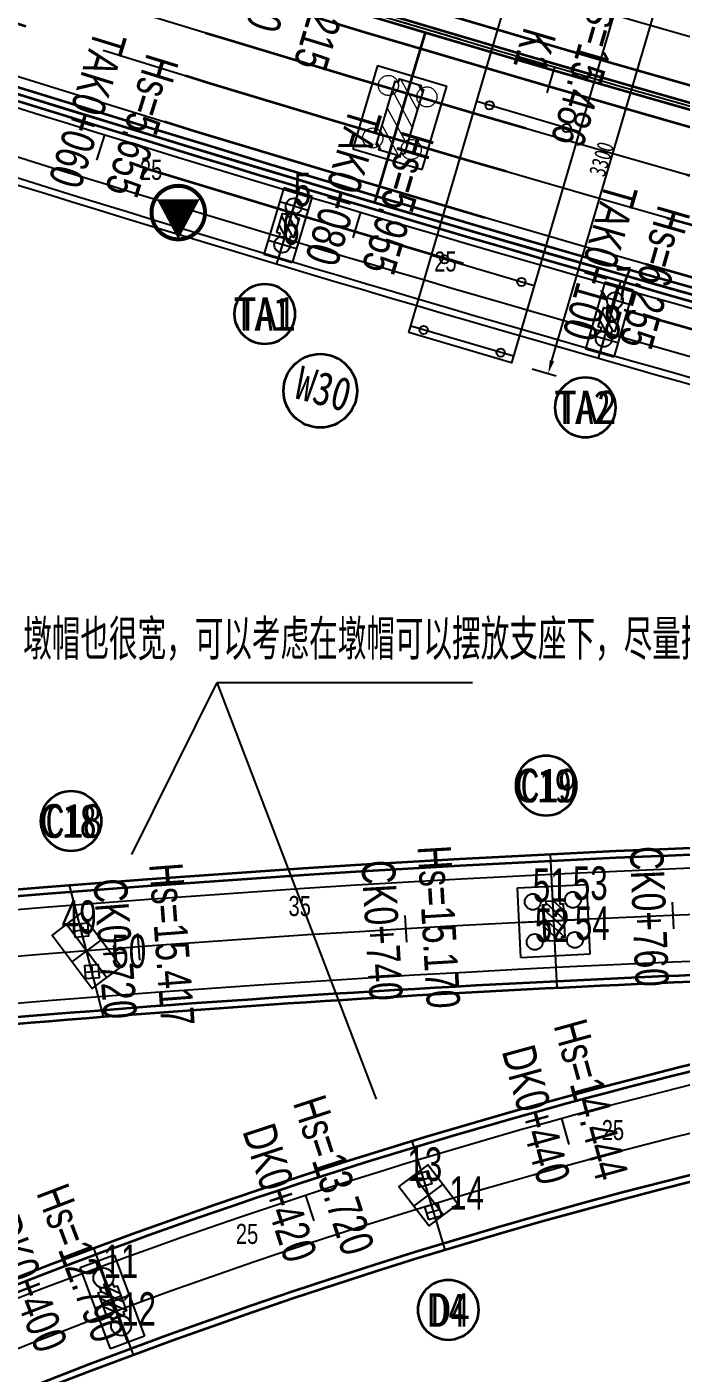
# Model space of a CAD drawing. Extents: x 0 to 558779, y 0 to 2762081.
# Drawn here: x 517200.8 to 517249.7, y 2757824.2 to 2757924.9 of the extents above; entities that cross this region are included whole.
import ezdxf
from ezdxf.enums import TextEntityAlignment as Align

# ---------------------------------------------------------------- set-up
doc = ezdxf.new("R2010")
doc.units = 0
doc.header["$LTSCALE"] = 20
doc.header["$PDMODE"] = 34
for name, pattern in [('CENTER', [2, 1.25, -0.25, 0.25, -0.25]), ('DASHED', [19.049999999999997, 12.7, -6.349999999999999]), ('HIDDEN', [0.375, 0.25, -0.125])]:
    doc.linetypes.add(name, pattern=pattern)
for name, color, linetype in [('B-标线', 8, 'Continuous'), ('DL-互通边线', 75, 'Continuous'), ('DL-非机动车道边线', 6, 'Continuous'), ('L-主桥边线', 240, 'Continuous'), ('L-辅路绿化带', 3, 'Continuous'), ('QL-主线桥墩', 191, 'Continuous'), ('QL-分孔线', 4, 'Continuous'), ('QL-墩号', 6, 'Continuous'), ('QL-桥墩', 191, 'Continuous'), ('QL-桥跨数值', 6, 'Continuous'), ('XW_2022', 7, 'Continuous'), ('XW_C-20220918', 7, 'Continuous'), ('XW_D', 7, 'Continuous'), ('XW_TA右非', 7, 'Continuous'), ('XW_TB左非', 7, 'Continuous'), ('XW_丰海路', 7, 'Continuous'), ('XW_右非', 7, 'Continuous'), ('XW_左非', 7, 'Continuous'), ('主线墩中心线', 6, 'Continuous'), ('主线墩号', 1, 'Continuous'), ('桩号-2022', 7, 'Continuous'), ('桩号-D', 7, 'Continuous'), ('桩号-右非', 7, 'Continuous'), ('点划线', 6, 'CENTER'), ('粗实线', 1, 'Continuous'), ('设计高-2022', 7, 'Continuous'), ('设计高-D', 7, 'Continuous'), ('设计高-右非', 7, 'Continuous'), ('设计高-地面高-2022', 7, 'Continuous'), ('设计高-地面高-C-20220918', 7, 'Continuous'), ('设计高-地面高-D', 7, 'Continuous'), ('设计高-地面高-右非', 7, 'Continuous'), ('详勘钻孔', 6, 'Continuous'), ('道路边线', 22, 'Continuous')]:
    doc.layers.add(name, color=color, linetype=linetype)
doc.layers.add('偏心', color=4, linetype='Continuous', plot=False)
doc.layers.add('坐标标注', color=6, linetype='Continuous', plot=False)
doc.layers.add('构造细实', color=5, linetype='Continuous', lineweight=15)
doc.layers.add('细虚线', color=2, linetype='DASHED', lineweight=15)
doc.styles.add('FS', font='仿宋_GB2312.ttf', dxfattribs={"width": 0.75})
doc.styles.get("Standard").update_dxf_attribs({"font": 'fsdb_e.shx', "width": 0.7, "bigfont": 'hzdx.shx'})
doc.styles.add('仿宋', font='simfang_0.ttf', dxfattribs={"width": 0.8})
doc.dimstyles.new('100', dxfattribs={"dimtxt": 2.5, "dimasz": 2, "dimexe": 1.25, "dimexo": 1.25, "dimgap": 0.125, "dimtad": 1, "dimdec": 0, "dimlfac": 100, "dimdsep": 46, "dimtxsty": 'FS', "dimcen": 0.001, "dimclrd": 7, "dimclre": 7, "dimclrt": 7, "dimadec": 4, "dimazin": 2, "dimtfac": 1, "dimtdec": 0, "dimtmove": 1, "dimatfit": 2, "dimfxlon": 1, "dimlwd": -1, "dimlwe": -1, "dimarcsym": 0})
pattern_1 = [(0, (0, 0), (0, 6.985), [5.08, -1.905]), (90, (0, 0), (-6.985, 4e-16), [5.08, -1.905])]
pattern_2 = [(0, (0, 2.328306e-10), (0, 6.985), [5.08, -1.905]), (90, (0, 2.328306e-10), (-6.985, 4e-16), [5.08, -1.905])]

# ---------------------------------------------------------------- blocks, each defined once
blk = doc.blocks.new('(10-2)10m花瓶墩双排桩4根1.2')
h = blk.add_hatch()
h.set_pattern_fill('ANGLE', color=256)
h.set_pattern_definition(pattern_1)
h.paths.add_polyline_path([(-1.500000000000007, -0.5000000002329471), (-1.499999999999985, 0.4999999997671694), (-1.249999999999992, 0.4999999997671694), (-1.249999999999992, 0.7499999997671694), (1.250000000000007, 0.7499999997671694), (1.250000000000007, 0.4999999997671694), (1.500000000000007, 0.4999999997671694), (1.499999999999985, -0.5000000002328308), (1.249999999999985, -0.5000000002328308), (1.249999999999985, -0.7500000002328308), (-1.250000000000014, -0.7500000002329471), (-1.250000000000014, -0.5000000002329471)])
h = blk.add_hatch()
h.set_pattern_fill('ANGLE', color=256)
h.set_pattern_definition(pattern_1)
h.paths.add_polyline_path([(-1.500000000000007, -0.5000000002329471), (-1.499999999999985, 0.4999999997671694), (-1.249999999999992, 0.4999999997671694), (-1.249999999999992, 0.7499999997671694), (1.250000000000007, 0.7499999997671694), (1.250000000000007, 0.4999999997671694), (1.500000000000007, 0.4999999997671694), (1.499999999999985, -0.5000000002328308), (1.249999999999985, -0.5000000002328308), (1.249999999999985, -0.7500000002328308), (-1.250000000000014, -0.7500000002329471), (-1.250000000000014, -0.5000000002329471)])
h = blk.add_hatch()
h.set_pattern_fill('ANSI31', color=3, scale=0.15)
h.set_pattern_definition([(45, (0, 0), (-0.3367596045400932, 0.3367596045400933), [])])
h.paths.add_polyline_path([(-1.500000000000007, -0.5000000002329471), (-1.499999999999985, 0.4999999997671694), (-1.249999999999992, 0.4999999997671694), (-1.249999999999992, 0.7499999997671694), (1.250000000000007, 0.7499999997671694), (1.250000000000007, 0.4999999997671694), (1.500000000000007, 0.4999999997671694), (1.499999999999985, -0.5000000002328308), (1.249999999999985, -0.5000000002328308), (1.249999999999985, -0.7500000002328308), (-1.250000000000014, -0.7500000002329471), (-1.250000000000014, -0.5000000002329471)])
at = {"layer": 'QL-桥墩', "color": 1}
for p, q in [((-2.599999999802093, 2.59999999962747), (2.599999999976716, 2.59999999962747)), ((-2.599999999802093, 2.59999999962747), (-2.599999999802093, -2.600000000093132)), ((2.599999999976716, 2.59999999962747), (2.600000000034924, -2.600000000093132)), ((-2.599999999802093, -2.600000000093132), (2.600000000034924, -2.600000000093132))]:
    blk.add_line(p, q, dxfattribs=at)
at = {"layer": 'QL-桥墩', "color": 3, "linetype": 'CENTER'}
for p, q in [((0, 2.59999999962747), (0, -2.59999999962747)), ((-2.600000000093132, -4.656613e-10), (2.600000000093132, 0))]:
    blk.add_line(p, q, dxfattribs=at)
at = {"layer": 'QL-桥墩', "color": 1, "ltscale": 0.1}
blk.add_lwpolyline([(-1.500000000000007, -0.5000000002329471), (-1.499999999999985, 0.4999999997671694), (-1.249999999999992, 0.4999999997671694), (-1.249999999999992, 0.7499999997671694), (1.250000000000007, 0.7499999997671694), (1.250000000000007, 0.4999999997671694), (1.500000000000007, 0.4999999997671694), (1.499999999999985, -0.5000000002328308), (1.249999999999985, -0.5000000002328308), (1.249999999999985, -0.7500000002328308), (-1.250000000000014, -0.7500000002328308), (-1.250000000000014, -0.5000000002329471)], close=True, dxfattribs=at)
at = {"layer": 'QL-桥墩', "color": 3, "ltscale": 0.1}
for centre in [(-1.500000000174622, 1.5), (1.499999999941792, 1.499999999534338), (-1.499999999941792, -1.5), (1.500000000116415, -1.5)]:
    blk.add_circle(centre, 0.6000000000008185, dxfattribs=at)
blk = doc.blocks.new('(9-1)8.5m花瓶墩单排桩2根1.5')
h = blk.add_hatch()
h.set_pattern_fill('ANGLE', color=256)
h.set_pattern_definition(pattern_2)
h.paths.add_polyline_path([(-1.250000000000007, -0.5000000000001165), (-1.249999999999985, 0.5), (-0.9999999999999928, 0.5), (-0.9999999999999928, 0.75), (1.000000000000007, 0.75), (1.000000000000007, 0.5), (1.250000000000007, 0.5), (1.249999999999985, -0.5), (0.9999999999999856, -0.5), (0.9999999999999856, -0.75), (-1.000000000000014, -0.7500000000001165), (-1.000000000000014, -0.5000000000001165)])
h = blk.add_hatch()
h.set_pattern_fill('ANGLE', color=256)
h.set_pattern_definition(pattern_2)
h.paths.add_polyline_path([(-1.250000000000007, -0.5000000000001165), (-1.249999999999985, 0.5), (-0.9999999999999928, 0.5), (-0.9999999999999928, 0.75), (1.000000000000007, 0.75), (1.000000000000007, 0.5), (1.250000000000007, 0.5), (1.249999999999985, -0.5), (0.9999999999999856, -0.5), (0.9999999999999856, -0.75), (-1.000000000000014, -0.7500000000001165), (-1.000000000000014, -0.5000000000001165)])
h = blk.add_hatch()
h.set_pattern_fill('ANSI31', color=3, scale=0.15)
h.set_pattern_definition([(45, (0, 2.328306e-10), (-0.3367596045400932, 0.3367596045400933), [])])
h.paths.add_polyline_path([(-1.250000000000007, -0.5000000000001165), (-1.249999999999985, 0.5), (-0.9999999999999928, 0.5), (-0.9999999999999928, 0.75), (1.000000000000007, 0.75), (1.000000000000007, 0.5), (1.250000000000007, 0.5), (1.249999999999985, -0.5), (0.9999999999999856, -0.5), (0.9999999999999856, -0.75), (-1.000000000000014, -0.7500000000001165), (-1.000000000000014, -0.5000000000001165)])
at = {"layer": 'QL-桥墩', "color": 1}
for p, q in [((-3.25, -1.350000000093132), (-3.25, 1.350000000093132)), ((-3.25, 1.350000000093132), (3.25, 1.350000000093132)), ((3.25, 1.350000000093132), (3.25, -1.350000000093132)), ((3.25, -1.350000000093132), (-3.25, -1.350000000093132))]:
    blk.add_line(p, q, dxfattribs=at)
at = {"layer": 'QL-桥墩', "color": 3, "linetype": 'CENTER'}
for p, q in [((0, -1.350000000093132), (0, 1.350000000093132)), ((3.25, 0), (-3.25, 0))]:
    blk.add_line(p, q, dxfattribs=at)
at = {"layer": 'QL-桥墩', "color": 1, "ltscale": 0.1}
blk.add_lwpolyline([(-1.250000000000007, -0.5000000000001165), (-1.249999999999985, 0.5), (-0.9999999999999928, 0.5), (-0.9999999999999928, 0.75), (1.000000000000007, 0.75), (1.000000000000007, 0.5), (1.250000000000007, 0.5), (1.249999999999985, -0.5), (0.9999999999999856, -0.5), (0.9999999999999856, -0.75), (-1.000000000000014, -0.75), (-1.000000000000014, -0.5000000000001165)], close=True, dxfattribs=at)
at = {"layer": 'QL-桥墩', "color": 3}
for centre in [(-1.899999999965075, 0), (1.900000000023283, 0)]:
    blk.add_circle(centre, 0.7499999999999999, dxfattribs=at)
blk = doc.blocks.new('GLBGK')
at = {"color": 7, "const_width": 0.3}
blk.add_lwpolyline([(2, -2e-16, 1), (2, 3.999999999999999, 1), (2, -2e-16, 1)], format="xyb", dxfattribs=at)
at = {"color": 7}
blk.add_lwpolyline([(2, 0, 0, 3.2, 0), (2, 3, 3.2, 3.2, 0)], format="xyseb", dxfattribs=at)
blk = doc.blocks.new('标注墩')
at = {"layer": '主线墩号', "lineweight": 35}
blk.add_circle((0, -28.5), 5.5, dxfattribs=at)
blk = doc.blocks.new('W29-w25')
at = {"layer": '构造细实'}
h = blk.add_hatch(dxfattribs=at)
h.set_pattern_fill('ANSI31', color=4, scale=30, style=0)
h.set_pattern_definition([(45, (-12.5, 0), (-67.35192090801864, 67.35192090801866), [])])
h.paths.add_polyline_path([(-937.5000007925228, 110), (-687.5000008007592, 109.9999999999927), (-437.5000008089955, 109.9999999999927), (-437.5000008089955, 84.99999999999274), (-412.5000008089955, 84.99999999999274), (-412.5000008089955, -85.00000000000728), (-437.5000008089955, -85.00000000000728), (-437.5000008089955, -110.0000000000072), (-687.5000008007592, -110.0000000000072), (-937.5000007925228, -110.0000000000072), (-937.5000007925228, -85.00000000000728), (-962.5000007925228, -85.00000000000728), (-962.5000007925228, 84.99999999999274), (-937.5000007925228, 84.99999999999274)])
h = blk.add_hatch(dxfattribs=at)
h.set_pattern_fill('ANSI31', color=4, scale=30, style=0)
h.set_pattern_definition([(45, (12.5, 0), (-67.35192090801864, 67.35192090801866), [])])
h.paths.add_polyline_path([(937.50000079253, 110), (687.5000008007664, 109.9999999999927), (437.5000008090028, 109.9999999999927), (437.5000008090028, 84.99999999999274), (412.5000008090028, 84.99999999999274), (412.5000008090028, -85.00000000000728), (437.5000008090028, -85.00000000000728), (437.5000008090028, -110.0000000000072), (687.5000008007664, -110.0000000000072), (937.50000079253, -110.0000000000072), (937.50000079253, -85.00000000000728), (962.50000079253, -85.00000000000728), (962.50000079253, 84.99999999999274), (937.50000079253, 84.99999999999274)])
at = {"layer": '点划线', "ltscale": 2}
blk.add_line((0, -270.0000000000075), (3.638e-12, 270.0000000000077), dxfattribs=at)
at = {"layer": '粗实线'}
for p, q in [((-1012.500000792523, 269.9999999999927), (-1012.500000792523, -270.0000000000073)), ((-362.5000008089955, 270), (-1012.500000792523, 269.9999999999854)), ((-362.5000008089955, 269.9999999999927), (-362.5000008089955, -270.0000000000073)), ((362.5000008090028, 269.9999999999927), (362.5000008090028, -270.0000000000073)), ((362.5000008090028, 270), (1012.50000079253, 269.9999999999854)), ((1012.50000079253, 269.9999999999927), (1012.50000079253, -270.0000000000073)), ((-1012.500000792523, -270.0000000000073), (-362.5000008089955, -270.0000000000073)), ((1012.50000079253, -270.0000000000073), (362.5000008090028, -270.0000000000073))]:
    blk.add_line(p, q, dxfattribs=at)
at = {"layer": '粗实线', "color": 4}
for points in [[(-937.5000007925228, 109.9999999999927), (-937.5000007925228, 84.99999999999274), (-962.5000007925228, 84.99999999999274), (-962.5000007925228, -85.00000000000728), (-937.5000007925228, -85.00000000000728), (-937.5000007925228, -110.0000000000072)], [(-937.5000007925228, 110), (-687.5000008007592, 109.9999999999927), (-437.5000008089955, 109.9999999999927), (-437.5000008089955, 84.99999999999274), (-412.5000008089955, 84.99999999999274), (-412.5000008089955, -85.00000000000728), (-437.5000008089955, -85.00000000000728), (-437.5000008089955, -110.0000000000072), (-687.5000008007592, -110.0000000000072), (-937.5000007925228, -110.0000000000072)], [(937.50000079253, 110), (687.5000008007664, 109.9999999999927), (437.5000008090028, 109.9999999999927), (437.5000008090028, 84.99999999999274), (412.5000008090028, 84.99999999999274), (412.5000008090028, -85.00000000000728), (437.5000008090028, -85.00000000000728), (437.5000008090028, -110.0000000000072), (687.5000008007664, -110.0000000000072), (937.50000079253, -110.0000000000072)], [(937.50000079253, 109.9999999999927), (937.50000079253, 84.99999999999274), (962.50000079253, 84.99999999999274), (962.50000079253, -85.00000000000728), (937.50000079253, -85.00000000000728), (937.50000079253, -110.0000000000072)]]:
    blk.add_lwpolyline(points, dxfattribs=at)
at = {"layer": '细虚线', "ltscale": 5}
for centre in [(-892.5000008007592, 149.9999999999927), (-482.5000008007591, 149.9999999999927), (482.5000008007664, 149.9999999999927), (892.5000008007664, 149.9999999999927), (-892.5000008007592, -150.0000000000073), (-482.5000008007591, -150.0000000000073), (482.5000008007664, -150.0000000000073), (892.5000008007664, -150.0000000000073)]:
    blk.add_circle(centre, 75, dxfattribs=at)
blk = doc.blocks.new('主线桥墩10.09')
at = {"layer": 'L-主桥边线', "lineweight": 35}
for points in [[(-22.09346182737499, 24.23848303081468, 0.0666659367072392), (484.4883812573389, -122.4187976215034)], [(-32.98621173837455, -0.4667406943626702, 0.0668908931568366), (482.2642752000247, -149.3860236215405)]]:
    blk.add_lwpolyline(points, format="xyb", dxfattribs=at)
at = {"layer": 'L-主桥边线', "color": 1, "lineweight": 35}
for points in [[(-27.44311974686571, 12.11644773883745, 0.0745330961224571), (544.57832292316, -143.8253113320097), (1927.554360731505, -306.8760259551928)], [(-27.64468672825024, 11.65887725027278, 0.0745330961224291), (544.5197791802347, -144.3218721337616), (1927.495816988172, -307.3725867569446)]]:
    blk.add_lwpolyline(points, format="xyb", dxfattribs=at)
at = {"layer": '主线墩中心线', "linetype": 'CENTER', "lineweight": 35}
blk.add_line((209.7410943641444, -75.4483040799387), (205.97205359285, -88.15093497466295), dxfattribs=at)
at = {"layer": '主线墩号', "xscale": 0.010000000144945, "yscale": 0.010000000144945, "zscale": 0.010000000144945, "rotation": 73.46696225144113}
blk.add_blockref('W29-w25', (209.811077570368, -75.20832073455676), dxfattribs=at)
at = {"layer": '主线墩号', "lineweight": 35, "xscale": 0.5000000000665904, "yscale": 0.5000000000665904, "zscale": 0.5000000000665904, "rotation": 343.8748583185522}
blk.add_blockref('标注墩', (205.8680574879982, -88.54058407479897), dxfattribs=at)
at = {"layer": '主线墩号', "lineweight": 35, "style": '仿宋', "width": 0.8}
blk.add_text('W30', height=2.5, rotation=344.7342950312553, dxfattribs=at).set_placement((202.1655150980223, -102.0792364669032), align=Align.MIDDLE_CENTER)
blk = doc.blocks.new('(6-1)6.0m花瓶墩单排桩2根1.2')
h = blk.add_hatch()
h.set_pattern_fill('ANSI31', color=3, scale=0.15, angle=180.0000000199415)
h.set_pattern_definition([(225.0000000199415, (0, 0), (0.3367596046573005, -0.3367596044228859), [])])
h.paths.add_polyline_path([(0.9999999998835846, 0.3999999999068677), (1.000000000174622, -0.3999999994412064), (0.7500000002328308, -0.3999999994412064), (0.7500000002328308, -0.6499999994412065), (-0.7499999997671694, -0.6500000003725291), (-0.7499999998835847, -0.4000000008381904), (-0.999999999825377, -0.4000000003725291), (-1.000000000174622, 0.3999999994412064), (-0.7500000001164154, 0.3999999994412064), (-0.7500000002328308, 0.6499999989755452), (0.7499999997671694, 0.6499999999068679), (0.7499999998835847, 0.3999999999068677)])
at = {"layer": 'QL-桥墩', "color": 1}
for p, q in [((-2.600000000093132, 1.100000000093132), (-2.600000000093132, -1.100000000093132)), ((-2.600000000093132, 1.100000000093132), (2.600000000093132, 1.100000000093132)), ((2.600000000093132, 1.100000000093132), (2.600000000093132, -1.100000000093132)), ((-2.600000000093132, -1.100000000093132), (2.600000000093132, -1.100000000093132))]:
    blk.add_line(p, q, dxfattribs=at)
at = {"layer": 'QL-桥墩', "color": 3, "linetype": 'CENTER'}
for p, q in [((-1.5, 1.100000000093132), (-1.5, -1.100000000093132)), ((1.5, 1.100000000093132), (1.5, -1.100000000093132)), ((-2.600000000093132, 0), (2.600000000093132, 0))]:
    blk.add_line(p, q, dxfattribs=at)
at = {"layer": 'QL-桥墩', "color": 1}
blk.add_lwpolyline([(0.9999999998835846, 0.3999999999068677), (1.000000000174622, -0.3999999994412064), (0.7500000002328308, -0.3999999994412064), (0.7500000002328308, -0.6499999994412065), (-0.7499999997671694, -0.6500000003725291), (-0.7499999998835847, -0.4000000008381904), (-0.999999999825377, -0.4000000003725291), (-1.000000000174622, 0.3999999994412064), (-0.7500000001164154, 0.3999999994412064), (-0.7500000002328308, 0.6499999989755452), (0.7499999997671694, 0.6499999999068679), (0.7499999998835847, 0.3999999999068677)], close=True, dxfattribs=at)
at = {"layer": 'QL-桥墩', "color": 3}
for centre in [(-1.500000000291038, 0), (1.499999999708961, 0)]:
    blk.add_circle(centre, 0.6, dxfattribs=at)
blk = doc.blocks.new('栈桥钢管桩平面')
at = {"color": 1}
blk.add_line((517039.3442987045, 2758035.515642941), (517047.344298705, 2758035.51564294), dxfattribs=at)
at = {"color": 2}
for centre in [(517040.3442987048, 2758035.515642941), (517046.3442987043, 2758035.515642941)]:
    blk.add_circle(centre, 0.315, dxfattribs=at)
blk = doc.blocks.new('*D652')
at = {"color": 7, "linetype": 'ByBlock', "transparency": 16777216}
blk.add_line((517242.5394712214, 2757741.628159778), (517244.4144712214, 2757741.628159778), dxfattribs=at)
at = {"color": 7, "transparency": 16777216}
for p, q in [((517243.7894712214, 2757709.628159778), (517243.7894712214, 2757740.628159778)), ((517242.5394712214, 2757708.628159778), (517244.4144712214, 2757708.628159778))]:
    blk.add_line(p, q, dxfattribs=at)
for points in [[(517243.9561378881, 2757740.628159778), (517243.6228045547, 2757740.628159778), (517243.7894712214, 2757741.628159778)], [(517243.6228045547, 2757709.628159778), (517243.9561378881, 2757709.628159778), (517243.7894712214, 2757708.628159778)]]:
    blk.add_solid(points, dxfattribs=at)
at = {"layer": 'DEFPOINTS', "color": 0, "transparency": 16777216}
for p in [(517240.937855418, 2757741.628159778), (517243.7894712214, 2757741.628159778), (517240.937855418, 2757708.628159778)]:
    blk.add_point(p, dxfattribs=at)
at = {"color": 7, "transparency": 16777216, "insert": (517243.0948283642, 2757725.128159778), "char_height": 1.25, "attachment_point": 5, "rotation": 90, "style": 'FS'}
blk.add_mtext('3300', dxfattribs=at)
blk = doc.blocks.new('滞洪区主桥支栈桥1')
blk.add_lwpolyline([(517232.9376450831, 2757741.628159778), (517240.9376450832, 2757741.628159778), (517240.937855418, 2757708.628159778), (517232.9378554181, 2757708.628159778), (517232.9376450831, 2757741.628159778)])
at = {"color": 7, "rotation": 180.0000000050246}
for p in [(1034280.281703753, 5515776.643848062), (1034280.281923311, 5515771.143848062), (1034280.28191224, 5515762.143848063), (1034280.28191224, 5515750.143848063), (1034280.28191224, 5515744.643848063)]:
    blk.add_blockref('栈桥钢管桩平面', p, dxfattribs=at)
dim = blk.add_linear_dim(base=(517243.7894712214, 2757741.628159778), p1=(517240.937855418, 2757708.628159778), p2=(517240.937855418, 2757741.628159778), angle=90, dimstyle='100')
dim.commit()
dim.dimension.update_dxf_attribs({"geometry": '*D652', "text_midpoint": (517243.0948283642, 2757725.128159778)})

msp = doc.modelspace()

# ---------------------------------------------------------------- linework, layer by layer
at = {"layer": 'B-标线', "lineweight": 35, "flags": 128}
for points in [[(516332.9539138029, 2758339.613788994), (516966.6872571261, 2758045.7680116, 0.0793686081780521), (517567.750595335, 2757875.684348863), (518685.095573749, 2757743.951121216)], [(516325.1717994775, 2758322.830204853), (516958.9051428008, 2758028.98442746, 0.079368608178038), (517565.5844768466, 2757857.311599186), (518685.095573749, 2757725.322989553)], [(516323.9098349922, 2758320.108542561), (516957.6431783156, 2758026.262765167, 0.0793686081780461), (517565.233214389, 2757854.332234373), (518685.095573749, 2757722.302211446)]]:
    msp.add_lwpolyline(points, format="xyb", dxfattribs=at)
at = {"layer": 'B-标线', "linetype": 'HIDDEN', "lineweight": 35, "ltscale": 5, "flags": 128}
for points in [[(516331.2712944893, 2758335.984905937), (516965.0046378126, 2758042.139128543, 0.0793686081780467), (517567.2822453916, 2757871.711862446), (518685.095573749, 2757739.923417072)], [(516331.4816219035, 2758336.438516319), (516965.2149652268, 2758042.592738925, 0.0793686081780571), (517567.3407891346, 2757872.208423248), (518685.095573749, 2757740.426880091)], [(516329.6938388828, 2758332.58282807), (516963.4271822062, 2758038.737050676, 0.0793686081780464), (517566.8431673196, 2757867.98765643), (518685.095573749, 2757736.147444438)], [(516328.1163832764, 2758329.180750204), (516961.8497265997, 2758035.33497281, 0.0793686081780372), (517566.4040892477, 2757864.263450414), (518685.095573749, 2757732.371471804)], [(516326.6440913769, 2758326.005477528), (516960.3774347003, 2758032.159700135, 0.07936860817803301), (517565.9942830471, 2757860.7875248), (518685.095573749, 2757728.847230678)], [(516322.4375430929, 2758316.933269886), (516956.1708864162, 2758023.087492492, 0.079368608178051), (517564.8234081885, 2757850.856308758), (518947.7994459439, 2757687.805594135, 0.0200316140230398), (519307.5468970618, 2757659.942024764), (521003.5519569056, 2757596.751981205)], [(516320.9652511935, 2758313.757997211), (516954.6985945168, 2758019.912219817, 0.0793686081780398), (517564.4136019879, 2757847.380383144), (518947.3896397434, 2757684.329668521, 0.0200316140230388), (519307.4165838865, 2757656.444451538), (521003.4216295536, 2757593.254408507)], [(516319.387795587, 2758310.355919344), (516953.1211389103, 2758016.51014195, 0.0793686081780306), (517563.9745239159, 2757843.656177128), (518946.9505616714, 2757680.605462505, 0.0200316140230382), (519307.2769626272, 2757652.697051652), (521003.2819931051, 2757589.507009187)], [(516317.8103399805, 2758306.953841478), (516951.5436833039, 2758013.108064084, 0.0793686081780214), (517563.535445844, 2757839.931971113), (518946.5114835995, 2757676.88125649, 0.0200316140230376), (519307.1373413681, 2757648.949651766), (521003.1423566565, 2757585.759609868)]]:
    msp.add_lwpolyline(points, format="xyb", dxfattribs=at)
at = {"layer": 'B-标线', "linetype": 'Continuous', "ltscale": 4}
for points in [[(516801.4486363618, 2758113.842317293), (516963.4271821143, 2758038.737050697, 0.0793686081867384), (517566.8431672895, 2757867.987656427), (518230.0852143604, 2757789.792455073)], [(516796.926596957, 2758104.089694076), (516958.9051427089, 2758028.984427481, 0.0793686081867512), (517565.5844768166, 2757857.311599182), (518228.8265238876, 2757779.116397829)], [(516795.6646324722, 2758101.368031784), (516957.6431782236, 2758026.262765188, 0.0793686081867587), (517565.2332143592, 2757854.33223437), (518228.4752614301, 2757776.137033017)], [(516791.1425930676, 2758091.615408567), (516953.1211388182, 2758016.510141971, 0.0793686081867713), (517563.9745238861, 2757843.656177125), (518227.2165709573, 2757765.460975772)]]:
    msp.add_lwpolyline(points, format="xyb", dxfattribs=at)
at = {"layer": 'B-标线', "linetype": 'Continuous', "ltscale": 4, "flags": 128}
msp.add_lwpolyline([(517141.5789811771, 2757856.357703404, 0.0038974120236055), (517143.3880872433, 2757856.189076888, 0.0038974120237251), (517145.2826510603, 2757856.042245495, 0.0038974120238211), (517147.2746129452, 2757855.919082638, 0.003897412023651), (517149.379197944, 2757855.821877534, 0.0038974120237676), (517151.6163229442, 2757855.753498951, 0.0038974120237321), (517154.0128871114, 2757855.717656524, 0.0038974120237545), (517156.6067352461, 2757855.719343813, 0.0038974120237526), (517159.4540840872, 2757855.7656512, 0.0036808871203058), (517162.4565469985, 2757855.860057049, 0.003247838328364), (517165.4635251143, 2757855.996335434, 0.0028147907546201), (517168.4746878282, 2757856.169411382, 0.002381744236535), (517171.4899423332, 2757856.374183655, 0.0019486986118035), (517174.509358911, 2757856.60552609, 0.0015156537179619), (517177.5331446737, 2757856.858288702, 0.0010826093924342), (517180.5616172223, 2757857.127297612, 0.0006495654730559), (517183.5951781114, 2757857.407354038, 0.0002165217972908), (517186.6342860904, 2757857.693232553, -0.051831909154456), (517435.4738414977, 2757855.331269028)], format="xyb", dxfattribs=at)
at = {"layer": 'B-标线', "linetype": 'HIDDEN', "ltscale": 3}
for radius in [783, 786.5, 790.2499999999999, 794]:
    msp.add_arc((516457.0878945999, 2758270.034214213), radius, 304.6964323397392, 344.3172514265632, dxfattribs=at)
at = {"layer": 'B-标线', "linetype": 'HIDDEN', "ltscale": 4}
for centre, radius in [((517799.5838172971, 2759842.065125098), 1991.499999995303), ((517799.5838172974, 2759842.065125098), 1994.999999995363), ((517799.5838173004, 2759842.065125098), 2004.999999995639), ((517799.583817301, 2759842.065125098), 2008.499999995699)]:
    msp.add_arc(centre, radius, 245.1240635667524, 263.2759572686483, dxfattribs=at)
at = {"layer": 'B-标线', "linetype": 'Continuous', "ltscale": 4}
for centre, radius, start, end in [((517299.6922730038, 2756659.515390367), 1196.5, 83.52196878753816, 95.39034662821396), ((517349.0394102259, 2757447.805089668), 406.5, 89.9116862393824, 129.6167623960135)]:
    msp.add_arc(centre, radius, start, end, dxfattribs=at)
at = {"layer": 'DL-互通边线', "lineweight": 35, "flags": 128}
for points in [[(517141.7298361039, 2757857.850098389, 0.0038974120236316), (517143.5156527428, 2757857.683642726, 0.0038974120236839), (517145.386894975, 2757857.538618846, 0.0038974120238075), (517147.3555084423, 2757857.416899689, 0.0038974120237285), (517149.4367233689, 2757857.32077407, 0.0038974120238033), (517151.6504615771, 2757857.253110419, 0.0038974120236993), (517154.023626746, 2757857.217618077, 0.003897412023758), (517156.5940674049, 2757857.219290321, 0.0038974120236935), (517159.4180024493, 2757857.265217176, 0.0036808871202443), (517162.3983702603, 2757857.358928447, 0.0032478383283207), (517165.3858817684, 2757857.49432459, 0.0028147907546067), (517168.3801837005, 2757857.666431412, 0.0023817442365381), (517171.3811806618, 2757857.870235425, 0.0019486986117828), (517174.3889392604, 2757858.100684647, 0.0015156537179246), (517177.4036627284, 2757858.352689728, 0.0010826093924553), (517180.4256651036, 2757858.621123915, 0.0006495654730707), (517183.4553451045, 2757858.900822059, 0.0002165217972879), (517186.493159663, 2757859.186578906, -0.0518319091544662), (517435.6430744589, 2757856.821691855, 0.0010309300421007)], [(517141.6795511283, 2757857.352633394, 0.0038974120236646), (517143.4731309096, 2757857.185454113, 0.0038974120237226), (517145.3521470035, 2757857.03982773, 0.0038974120237551), (517147.3285432766, 2757856.917627339, 0.0038974120236797), (517149.4175482272, 2757856.821141891, 0.0038974120237996), (517151.6390820327, 2757856.75323993, 0.003897412023742), (517154.0200468679, 2757856.717630893, 0.0038974120237567), (517156.5982900187, 2757856.719308152, 0.0038974120236831), (517159.4300296619, 2757856.765361851, 0.0036808871202888), (517162.4177625063, 2757856.859304648, 0.0032478383283562), (517165.4117628837, 2757856.994994871, 0.002814790754621), (517168.4116850764, 2757857.167424735, 0.002381744236569), (517171.4174345524, 2757857.371551502, 0.0019486986117974), (517174.429079144, 2757857.602298462, 0.0015156537179306), (517177.4468233768, 2757857.854556053, 0.0010826093924551), (517180.4709824765, 2757858.123181813, 0.0006495654730586), (517183.5019561068, 2757858.402999385, 0.0002165217972878), (517186.5402018054, 2757858.688796789, -0.0518319091544631), (517435.5866634718, 2757856.324884246, 0.0015275433378951)], [(517142.7077371824, 2757848.218059149, 0.0038974120237419), (517144.726682691, 2757848.061587679, 0.0038974120237644), (517146.8431693528, 2757847.930725083, 0.0038974120237821), (517149.0723945858, 2757847.827762717, 0.003897412023742), (517151.4342489503, 2757847.755571153, 0.0038974120237237), (517153.9556075171, 2757847.717861586, 0.0038974120237097), (517156.6742951609, 2757847.71962909, 0.0038974120236934), (517159.6465170573, 2757847.767965938, 0.0036808871201738), (517162.766821527, 2757847.866076206, 0.0032478383283412), (517165.8776229591, 2757848.007059936, 0.0028147907545932), (517168.9787098425, 2757848.185304556, 0.0023817442365503), (517172.0700045804, 2757848.39524088, 0.0019486986117779), (517175.1515970476, 2757848.631347125, 0.0015156537179321), (517178.2237150476, 2757848.888149898, 0.0010826093924611), (517181.2866951902, 2757849.160224, 0.0006495654730742), (517184.3409541479, 2757849.442191258, 0.0002165217972849), (517187.3869603715, 2757849.728718668, -0.0203512862378247), (517284.5276930591, 2757854.919223397)], [(517086.9655122604, 2757764.409372654, -0.1343188278722574), (517284.6293332346, 2757853.726685399)], [(517142.6652152714, 2757847.719870544, 0.0038974120237619), (517144.6919346311, 2757847.562796568, 0.0038974120237672), (517146.8162040858, 2757847.431452738, 0.0038974120237474), (517149.0532193268, 2757847.328130543, 0.0038974120237367), (517151.4228692676, 2757847.255700667, 0.0038974120237278), (517153.9520274722, 2757847.217874403, 0.0038974120237056), (517156.6785175684, 2757847.219646918, 0.0038974120237467), (517159.6585440062, 2757847.268110606, 0.0036808871201988), (517162.7862136199, 2757847.366452401, 0.0032478383283753), (517165.9035040744, 2757847.507730218, 0.0028147907545544), (517169.0102112183, 2757847.686297879, 0.0023817442365803), (517172.1062584708, 2757847.896556957, 0.0019486986117556), (517175.1917369311, 2757848.13296094, 0.0015156537179285), (517178.266875696, 2757848.390016222, 0.0010826093924609), (517181.3320125631, 2757848.662281899, 0.0006495654730713), (517184.3875651503, 2757848.944368585, 0.0002165217972849), (517187.4340025141, 2757849.23093655, -0.0184265825558563), (517275.3387224481, 2757854.267223247)], [(517086.6466868001, 2757764.79453538, -0.1286432299269341), (517275.4979984929, 2757852.680268756)], [(517091.7478941191, 2757758.631931719, -0.1286432274453082), (517276.9277219265, 2757844.809063343)], [(517092.066719557, 2757758.246768974, -0.1286432272861344), (517277.0170796405, 2757844.317113007)]]:
    msp.add_lwpolyline(points, format="xyb", dxfattribs=at)
at = {"layer": 'DL-非机动车道边线', "flags": 128}
msp.add_lwpolyline([(517171.2126593404, 2757882.500899019, 0.0107071028181203), (517187.1495886356, 2757913.430550601, -0.3709111560187414), (517194.9376393714, 2757916.779093803, 0.0163984576395226), (517322.4228492752, 2757881.289914564, -0.2301825852684787), (517340.2762462456, 2757866.518978253, 0.2702291324403648), (517367.8233059623, 2757847.025905391), (517520.9029010467, 2757833.523663474, -0.0045067947537353), (517547.7532384538, 2757830.911254846, -0.0045067947537353)], format="xyb", dxfattribs=at)
at = {"layer": 'L-主桥边线', "lineweight": 35}
for points in [[(516801.7641274831, 2758114.522732867), (516963.7426732357, 2758039.417466271, 0.0715019287529646), (517505.3122830437, 2757876.976510274)], [(516801.9744548971, 2758114.976343249), (516963.9530006499, 2758039.871076653, 0.0714970484100831), (517505.3481757935, 2757877.476710887)], [(516796.1904510075, 2758102.502057739), (516958.1689967592, 2758027.396791143, 0.0793686081867523), (517565.3795737164, 2757855.573636375), (518228.6216207877, 2757777.378435022)], [(516796.4007784217, 2758102.955668121), (516958.3793241734, 2758027.850401526, 0.0793686081867576), (517565.4381174593, 2757856.070197177), (518228.6801645306, 2757777.874995824)], [(516790.6167745321, 2758090.481382612), (516952.5953202827, 2758015.376116016, 0.0715934765951041), (517502.1131767932, 2757850.660227038, 0.0715934765951041)], [(516790.8271019464, 2758090.934992994), (516952.8056476969, 2758015.829726399, 0.0756049920457877), (517533.997684804, 2757846.662156721)]]:
    msp.add_lwpolyline(points, format="xyb", dxfattribs=at)
for centre, radius, start, end in [((517799.5791455251, 2759842.066099086), 1986.000003675373, 252.6839401670236, 255.0861198479173), ((517799.5792215578, 2759842.066750246), 2014.000000733554, 252.4955398003407, 256.3228813175923)]:
    msp.add_arc(centre, radius, start, end, dxfattribs=at)
at = {"layer": 'L-辅路绿化带'}
msp.add_arc((516457.0878945999, 2758270.034214213), 794.5, 317.1532627605024, 342.8979667930104, dxfattribs=at)
at = {"layer": 'QL-分孔线', "color": 3}
for p, q in [((517221.2205144205, 2757912.896667327), (517219.4974994105, 2757907.149388033)), ((517240.4760408242, 2757853.047319914), (517239.9805081099, 2757863.035022555)), ((517206.5737987014, 2757850.881816994), (517204.0294071678, 2757860.712128701)), ((517229.6151202024, 2757841.594486136), (517232.0819641607, 2757833.460320112))]:
    msp.add_line(p, q, dxfattribs=at)
at = {"layer": 'QL-分孔线', "color": 1}
for p, q in [((517245.2054927979, 2757905.867955748), (517243.5538855237, 2757900.099750359)), ((517208.7983285922, 2757825.616471009), (517205.8403905404, 2757833.585196336))]:
    msp.add_line(p, q, dxfattribs=at)
at = {"layer": 'QL-墩号', "lineweight": 35}
for centre in [(517218.6188680541, 2757903.405690809), (517218.6188680541, 2757903.405690809), (517242.579403314, 2757896.422296611), (517242.579403314, 2757896.422296611), (517239.6529917148, 2757868.152452059), (517239.6529917148, 2757868.152452059), (517204.1446857993, 2757865.506385453), (517204.1446857993, 2757865.506385453), (517232.3376806614, 2757828.961857946), (517232.3376806614, 2757828.961857946)]:
    msp.add_circle(centre, 2.25, dxfattribs=at)
at = {"layer": 'XW_2022', "color": 2}
msp.add_arc((517799.5838173413, 2759842.065125105), 2000, 245.1240635637268, 263.2759572686483, dxfattribs=at)
at = {"layer": 'XW_C-20220918', "color": 2}
msp.add_arc((517299.6922730038, 2756659.515390367), 1200, 83.52196878753816, 95.39034662821396, dxfattribs=at)
at = {"layer": 'XW_D', "color": 2}
msp.add_arc((517349.0394102259, 2757447.805089668), 409.9999999999998, 89.9116862393824, 129.6167623960135, dxfattribs=at)
msp.add_arc((517349.0394102259, 2757447.805089668), 409.9999999999998, 89.9116862393824, 129.6167623960135, dxfattribs=at)
at = {"layer": 'XW_TA右非', "color": 2}
msp.add_lwpolyline([(517184.0047074919, 2757914.966689459, -0.3709111560221005), (517195.9863239901, 2757920.118294391, 0.0163984576409502), (517323.2504247472, 2757884.69066725, -0.2301825852686428), (517343.461817544, 2757867.968852559, 0.2702291324431423), (517368.1308262456, 2757850.512369397)], format="xyb", dxfattribs=at)
at = {"layer": 'XW_TB左非', "color": 2}
msp.add_lwpolyline([(517212.1003099393, 2757945.469441287, 0.0100216151156203), (517288.5771763244, 2757923.450126029, 0.166888626962154), (517353.3627204294, 2757928.02072342, -0.2413342400448935), (517403.4025396963, 2757924.388975316, 0.0753460989628135), (517436.5862506095, 2757910.528793959)], format="xyb", dxfattribs=at)
at = {"layer": 'XW_丰海路', "color": 2}
msp.add_arc((516457.0878945999, 2758270.034214213), 779.9999999999999, 304.6964323342552, 344.3172514265632, dxfattribs=at)
at = {"layer": 'XW_右非', "color": 2}
msp.add_arc((517799.5792213543, 2759842.066749552), 2014.500000011156, 252.5649684860832, 256.3228813175923, dxfattribs=at)
at = {"layer": 'XW_左非', "color": 2}
msp.add_arc((517799.579144273, 2759842.066095626), 1985.500000009809, 252.7894117436603, 255.0861198575854, dxfattribs=at)
at = {"layer": '偏心'}
for p, q in [((517208.6869000851, 2757863.007707023), (517215.0554656029, 2757875.858098849)), ((517215.0554656029, 2757875.858098849), (517234.1512070886, 2757875.858098849)), ((517226.9736439475, 2757844.707381766), (517215.0554656029, 2757875.858098849)), ((517203.7974374248, 2757857.79422513), (517206.8056024388, 2757853.800361931)), ((517204.8612724186, 2757857.844700313), (517204.939931124, 2757856.84779871)), ((517204.4021509691, 2757857.306920159), (517205.399052573, 2757857.385578864)), ((517204.2231768672, 2757854.985088977), (517206.3798629949, 2757856.609498084)), ((517205.6631087379, 2757854.746788353), (517205.7417674442, 2757853.749886749)), ((517205.203987289, 2757854.209008197), (517206.2008888929, 2757854.287666904)), ((517229.7263114845, 2757838.998150646), (517231.9707728751, 2757836.056655606)), ((517230.0078342539, 2757838.578930674), (517230.964945094, 2757838.868652678)), ((517230.3415286719, 2757839.202347096), (517230.6312506761, 2757838.245236257)), ((517229.7752939892, 2757836.708478024), (517231.9217903694, 2757838.346328228)), ((517231.0658336869, 2757836.809569997), (517231.3555556911, 2757835.852459157)), ((517230.7321392689, 2757836.186153575), (517231.689250109, 2757836.475875579))]:
    msp.add_line(p, q, dxfattribs=at)
for points in [[(517207.8839455023, 2757854.612566484), (517204.8757804893, 2757858.606429684), (517202.7190943612, 2757856.982020577), (517205.7272593738, 2757852.988157377)], [(517204.4414803219, 2757856.808469356), (517204.3628216169, 2757857.805370961), (517205.3597232208, 2757857.884029665), (517205.438381926, 2757856.887128062)], [(517205.2433166422, 2757853.710557395), (517205.1646579362, 2757854.707458999), (517206.1615595403, 2757854.786117706), (517206.2402182461, 2757853.789216102)], [(517233.0440210653, 2757836.875580707), (517230.799559675, 2757839.817075747), (517228.6530632943, 2757838.179225544), (517230.8975246843, 2757835.237730504)], [(517230.1526952562, 2757838.100375253), (517229.8629732521, 2757839.057486094), (517230.8200840923, 2757839.347208098), (517231.1098060962, 2757838.390097258)], [(517230.8770002712, 2757835.707598155), (517230.5872782672, 2757836.664708995), (517231.5443891073, 2757836.954430999), (517231.8341111114, 2757835.997320159)]]:
    msp.add_lwpolyline(points, close=True, dxfattribs=at)
at = {"layer": '设计高-地面高-2022', "color": 7}
msp.add_line((517240.2659655605, 2757921.866296682), (517239.7066477087, 2757919.946097853), dxfattribs=at)
at = {"layer": '设计高-地面高-C-20220918', "color": 3}
for p, q in [((517249.0767522671, 2757859.448333935), (517249.1610412275, 2757857.450110881)), ((517229.0858255063, 2757858.438127482), (517229.2034049359, 2757856.441586704)), ((517209.1145111936, 2757857.094894644), (517209.2653484323, 2757855.100590723))]:
    msp.add_line(p, q, dxfattribs=at)
at = {"layer": '设计高-地面高-D', "color": 7}
for p, q in [((517240.81146745, 2757843.262688409), (517241.3394086342, 2757841.333626952)), ((517221.6572430299, 2757837.514960572), (517222.2786194552, 2757835.613936812))]:
    msp.add_line(p, q, dxfattribs=at)
at = {"layer": '设计高-地面高-右非', "color": 7}
for p, q in [((517206.6293304535, 2757916.808149539), (517206.0406485065, 2757914.896748596)), ((517225.7722478853, 2757911.016308149), (517225.2025710688, 2757909.099157053)), ((517244.9717224915, 2757905.414800376), (517244.4211069553, 2757903.49208809))]:
    msp.add_line(p, q, dxfattribs=at)
at = {"layer": '道路边线', "flags": 128}
for points in [[(517167.4947515231, 2757872.645113159, 0.0139127722086671), (517188.49739484, 2757912.772205376, -0.3709111560099466), (517194.4882031048, 2757915.348007837, 0.016398457639521), (517322.0681740729, 2757879.832449126, -0.2301825852697388), (517338.9110014034, 2757865.89760355, 0.2702291324403563), (517367.6915115551, 2757845.53170653), (517520.7711066396, 2757832.029464613, -0.0045067947537321), (517547.5945309119, 2757829.419674504)], [(517167.686888843, 2757871.96472357, 0.0140662706967464), (517188.9466635748, 2757912.552756967, -0.3709111560142703), (517194.3383910155, 2757914.870979182, 0.0163984576395102), (517321.9499490054, 2757879.346627314, -0.2301825852708394), (517338.4559197893, 2757865.690478649, 0.2702291324406306), (517367.6475800861, 2757845.033640243), (517520.7271751705, 2757831.531398327, -0.0045067947537286), (517547.5416283979, 2757828.922481057, -0.0045067947537286)]]:
    msp.add_lwpolyline(points, format="xyb", dxfattribs=at)

# ---------------------------------------------------------------- block references
at = {"color": 7, "rotation": 343.6421215735604}
msp.add_blockref('滞洪区主桥支栈桥1', (-755737.0036091901, 257493.3797512056), dxfattribs=at)
at = {"layer": 'QL-主线桥墩'}
msp.add_blockref('主线桥墩10.09', (517020.8597945361, 2757999.895508508), dxfattribs=at)
at = {"layer": 'QL-桥墩'}
for p, rotation in [((517220.3590069155, 2757910.02302768), 253.3114460678061), ((517244.3796891609, 2757902.983853053), 254.02202136596)]:
    msp.add_blockref('(6-1)6.0m花瓶墩单排桩2根1.2', p, dxfattribs=dict(at, rotation=rotation))
at = {"layer": 'QL-桥墩', "lineweight": 35}
for name, p, rotation in [('(10-2)10m花瓶墩双排桩4根1.2', (517240.2282744668, 2757858.041171235), 92.84036000606777), ('(9-1)8.5m花瓶墩单排桩2根1.5', (517207.2256098442, 2757829.566034396), 110.3645922855421)]:
    msp.add_blockref(name, p, dxfattribs=dict(at, rotation=rotation))
at = {"layer": '详勘钻孔'}
msp.add_blockref('GLBGK', (517210.1544866542, 2757908.984549599), dxfattribs=at)

# ---------------------------------------------------------------- texts
at = {"layer": 'QL-墩号', "lineweight": 35, "width": 0.75}
for s, p in [('TA1', (517218.6188680541, 2757903.405690809)), ('TA2', (517242.579403314, 2757896.422296611)), ('C18', (517204.1446857993, 2757865.506385453)), ('D4', (517232.3376806614, 2757828.961857946))]:
    msp.add_text(s, height=2.5, dxfattribs=at).set_placement(p, align=Align.MIDDLE_CENTER)
at = {"layer": 'QL-墩号', "lineweight": 35, "style": 'FS', "width": 0.75}
for s, p in [('TA1', (517218.6188680541, 2757903.405690809)), ('TA2', (517242.579403314, 2757896.422296611)), ('C19', (517239.6529917148, 2757868.152452059)), ('C18', (517204.1446857993, 2757865.506385453)), ('D4', (517232.3376806614, 2757828.961857946))]:
    msp.add_text(s, height=2.5, dxfattribs=at).set_placement(p, align=Align.MIDDLE_CENTER)
at = {"layer": 'QL-墩号', "color": 2, "lineweight": 35, "width": 0.75}
msp.add_text('C19', height=2.5, dxfattribs=at).set_placement((517239.6529917148, 2757868.152452059), align=Align.MIDDLE_CENTER)
at = {"layer": 'QL-桥跨数值', "lineweight": 35, "width": 0.75}
for s, p in [('25', (517210.1242598279, 2757912.979497897)), ('25', (517232.1198710285, 2757906.127707542)), ('35', (517221.2295281567, 2757857.951443169)), ('25', (517244.6436929124, 2757841.204059861)), ('25', (517217.2955447344, 2757833.444882274))]:
    msp.add_text(s, height=1.5, dxfattribs=at).set_placement(p, align=Align.BOTTOM_CENTER)
at = {"layer": '偏心', "width": 0.75}
msp.add_text('斜交很大，墩帽也很宽，可以考虑在墩帽可以摆放支座下，尽量把斜交角度减小', height=3, dxfattribs=at).set_placement((517227.2802146564, 2757876.660354293), align=Align.BOTTOM_CENTER)
at = {"layer": '坐标标注', "width": 0.7}
for s, p in [('5', (517220.7897606682, 2757911.459847504)), ('6', (517219.9282531629, 2757908.586207857)), ('7', (517244.7925909794, 2757904.425904401)), ('8', (517243.9667873423, 2757901.541801706)), ('51', (517238.6557872513, 2757859.464998456)), ('53', (517241.6521016878, 2757859.613658451)), ('49', (517203.4475951924, 2757857.072230025)), ('52', (517238.8044472457, 2757856.468684019)), ('54', (517241.8007616827, 2757856.617344013)), ('50', (517207.1554446702, 2757854.522357038)), ('13', (517229.2856219053, 2757838.607810557)), ('14', (517232.4114624532, 2757836.446995694)), ('11', (517206.5644236036, 2757831.347279117)), ('12', (517207.8867960847, 2757827.784789675))]:
    msp.add_text(s, height=2.5, dxfattribs=at).set_placement(p)
at = {"layer": '桩号-2022', "color": 7, "width": 0.75}
for s, rotation, p in [('K0+980', 253.1871928037079, (517220.8396087973, 2757928.447869375)), ('K1', 253.7601505991133, (517240.0043993892, 2757922.756203813))]:
    msp.add_text(s, height=2.5, rotation=rotation, dxfattribs=at).set_placement(p, align=Align.TOP_CENTER)
at = {"layer": '桩号-D', "color": 7, "width": 0.75}
for s, rotation, p in [('DK0+440', 285.3057941933219, (517240.1229750605, 2757843.884242745)), ('DK0+420', 288.1007102671904, (517220.9392619237, 2757838.102203872)), ('DK0+400', 290.895626341136, (517202.0603072607, 2757831.391623116))]:
    msp.add_text(s, height=2.5, rotation=rotation, dxfattribs=at).set_placement(p, align=Align.TOP_CENTER)
at = {"layer": '桩号-右非', "color": 7, "width": 0.75}
for s, rotation, p in [('TAK0+060', 252.8819765321599, (517206.5745953669, 2757918.329139454)), ('TAK0+080', 253.4508102830133, (517225.7024153233, 2757912.536679704)), ('TAK0+100', 254.0196440331659, (517244.8867993369, 2757906.934403715))]:
    msp.add_text(s, height=2.5, rotation=rotation, dxfattribs=at).set_placement(p, align=Align.TOP_CENTER)
at = {"layer": '设计高-2022', "color": 7, "width": 0.75}
for s, rotation, p in [('Hs=15.215', 253.1871928037079, (517221.7968636642, 2757928.158623597)), ('Hs=15.486', 253.7601505991133, (517240.9644988034, 2757922.476544887))]:
    msp.add_text(s, height=2.5, rotation=rotation, dxfattribs=at).set_placement(p, align=Align.BOTTOM_CENTER)
at = {"layer": '设计高-D', "color": 7, "width": 0.75}
for s, rotation, p in [('Hs=14.444', 285.3057941933219, (517241.0875057892, 2757844.148213337)), ('Hs=13.720', 288.1007102671904, (517221.8897738038, 2757838.412892085)), ('Hs=12.790', 290.895626341136, (517202.9945389638, 2757831.748289802))]:
    msp.add_text(s, height=2.5, rotation=rotation, dxfattribs=at).set_placement(p, align=Align.BOTTOM_CENTER)
at = {"layer": '设计高-右非', "color": 7, "width": 0.75}
for s, rotation, p in [('Hs=5.655', 252.8819765321599, (517207.5302958385, 2757918.03479848)), ('Hs=5.955', 253.4508102830133, (517226.6609908714, 2757912.251841296)), ('Hs=6.255', 254.0196440331659, (517245.8481554794, 2757906.659095946))]:
    msp.add_text(s, height=2.5, rotation=rotation, dxfattribs=at).set_placement(p, align=Align.BOTTOM_CENTER)
at = {"layer": '设计高-地面高-C-20220918', "color": 3, "width": 0.75}
for s, rotation, p in [('Hs=15.170', 273.3703458906434, (517229.6437504155, 2757857.469251951)), ('Hs=15.417', 274.3252755500815, (517209.688505793, 2757856.135451993))]:
    msp.add_text(s, height=2.5, rotation=rotation, dxfattribs=at).set_placement(p, align=Align.BOTTOM_CENTER)
for s, rotation, p in [('CK0+760', 272.4154162331442, (517248.6193409839, 2757858.428150168)), ('CK0+740', 273.3703458906434, (517228.6454800265, 2757857.410462235)), ('CK0+720', 274.3252755500815, (517208.6913538328, 2757856.060033374))]:
    msp.add_text(s, height=2.5, rotation=rotation, dxfattribs=at).set_placement(p, align=Align.TOP_CENTER)

doc.saveas('drawing.dxf')
